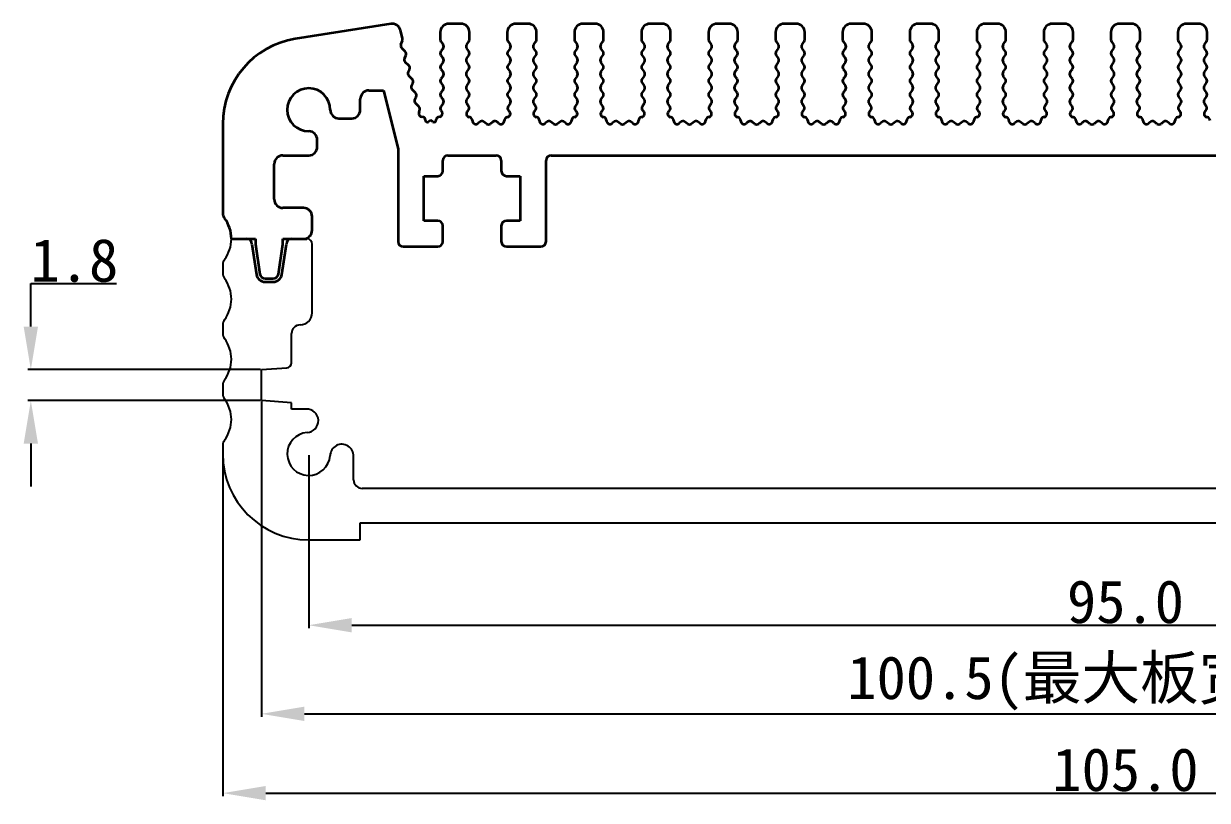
# Model space of a CAD drawing. Header units: inches. Extents: x -12 to 126, y -15 to 35.
# Drawn here: x -11.6 to 57.3, y -15.1 to 30 of the extents above; entities that cross this region are included whole.
import ezdxf

# ---------------------------------------------------------------- set-up
doc = ezdxf.new("R2010")
doc.units = ezdxf.units.IN
doc.header["$MEASUREMENT"] = 0
doc.layers.add('1', color=30, linetype='Continuous')
doc.layers.add('Visible (ISO)', color=7, linetype='Continuous', lineweight=35)
doc.styles.get("Standard").update_dxf_attribs({"font": 'simhei.ttf'})
doc.dimstyles.get("Standard").update_dxf_attribs({"dimtxt": 2.5, "dimasz": 2.5, "dimexe": 0.18, "dimexo": 0.0625, "dimgap": 0.09, "dimtad": 1, "dimtoh": 1, "dimdec": 1, "dimzin": 0, "dimdsep": 46, "dimtxsty": 'Standard', "dimcen": 0.09, "dimadec": 0, "dimazin": 0, "dimtfac": 1, "dimtdec": 1, "dimtofl": 0, "dimtmove": 0, "dimatfit": 3, "dimfxl": 1, "dimtolj": 1, "dimtzin": 0, "dimarcsym": 0})

# ---------------------------------------------------------------- blocks, each defined once
blk = doc.blocks.new('*D1')
at = {"color": 0, "lineweight": -2}
for p, q in [((0, 4.937), (0, -14.893)), ((105, 4.937), (105, -14.893)), ((2.5, -14.713), (102.5, -14.713))]:
    blk.add_line(p, q, dxfattribs=at)
at = {"color": 0}
for points in [[(2.5, -14.297), (2.5, -15.13), (0, -14.713)], [(102.5, -14.297), (102.5, -15.13), (105, -14.713)]]:
    blk.add_solid(points, dxfattribs=at)
at = {"layer": 'Defpoints', "color": 0}
for p in [(0, 5), (105, 5), (105, -14.713)]:
    blk.add_point(p, dxfattribs=at)
at = {"color": 0, "insert": (52.5, -13.359), "char_height": 2.5, "attachment_point": 5}
blk.add_mtext('\\A1;105.0', dxfattribs=at)
blk = doc.blocks.new('*D3')
at = {"layer": '1', "color": 0, "lineweight": -2}
for p, q in [((2.25, 8.038), (2.25, -10.285)), ((102.75, 8.038), (102.75, -10.285)), ((4.75, -10.105), (100.25, -10.105))]:
    blk.add_line(p, q, dxfattribs=at)
at = {"layer": '1', "color": 0}
for points in [[(4.75, -9.688), (4.75, -10.522), (2.25, -10.105)], [(100.25, -9.688), (100.25, -10.522), (102.75, -10.105)]]:
    blk.add_solid(points, dxfattribs=at)
at = {"layer": 'Defpoints', "color": 0}
for p in [(2.25, 8.1), (102.75, 8.1), (102.75, -10.105)]:
    blk.add_point(p, dxfattribs=at)
at = {"layer": '1', "color": 0, "insert": (52.5, -8.33), "char_height": 2.5, "attachment_point": 5}
blk.add_mtext('\\A1;100.5(最大板宽99.9)', dxfattribs=at)
blk = doc.blocks.new('*D5')
at = {"color": 0, "lineweight": -2}
for p, q in [((-11.16, 12.4), (-11.16, 14.9)), ((-11.16, 14.9), (-6.183, 14.9)), ((2.188, 9.9), (-11.34, 9.9)), ((2.188, 8.1), (-11.34, 8.1)), ((-11.16, 5.6), (-11.16, 3.1))]:
    blk.add_line(p, q, dxfattribs=at)
at = {"color": 0}
for points in [[(-11.577, 12.4), (-10.744, 12.4), (-11.16, 9.9)], [(-11.577, 5.6), (-10.744, 5.6), (-11.16, 8.1)]]:
    blk.add_solid(points, dxfattribs=at)
at = {"layer": 'Defpoints', "color": 0}
for p in [(-11.16, 9.9), (2.25, 9.9), (2.25, 8.1)]:
    blk.add_point(p, dxfattribs=at)
at = {"color": 0, "insert": (-8.627, 16.24), "char_height": 2.5, "attachment_point": 5}
blk.add_mtext('\\A1;1.8', dxfattribs=at)
blk = doc.blocks.new('*D10')
at = {"color": 0, "lineweight": -2}
for p, q in [((5, 4.938), (5, -5.134)), ((100, 4.938), (100, -5.134)), ((7.5, -4.954), (97.5, -4.954))]:
    blk.add_line(p, q, dxfattribs=at)
at = {"color": 0}
for points in [[(7.5, -4.538), (7.5, -5.371), (5, -4.954)], [(97.5, -4.538), (97.5, -5.371), (100, -4.954)]]:
    blk.add_solid(points, dxfattribs=at)
at = {"layer": 'Defpoints', "color": 0}
for p in [(5, 5), (100, 5), (100, -4.954)]:
    blk.add_point(p, dxfattribs=at)
at = {"color": 0, "insert": (52.5, -3.6), "char_height": 2.5, "attachment_point": 5}
blk.add_mtext('\\A1;95.0', dxfattribs=at)

msp = doc.modelspace()

# ---------------------------------------------------------------- linework, layer by layer
for p, q in [((5.2, 13.2), (5.2, 17.2)), ((0, 16), (0, 15.5)), ((0, 12.5), (0, 12)), ((4, 10.302), (4, 12)), ((2.25, 9.9), (3.721, 10.003)), ((2.25, 8.1), (2.25, 9.9)), ((0, 9), (0, 8.5)), ((4, 7.978), (2.25, 8.1)), ((4, 7.609), (4, 7.978)), ((4.852, 7.609), (4, 7.609)), ((0, 5.5), (0, 5)), ((7.609, 3.5), (7.609, 4.852)), ((96.891, 3), (8.109, 3)), ((8, 0), (8, 1)), ((8, 1), (97, 1)), ((5, 0), (8, 0))]:
    msp.add_line(p, q)
for centre, radius, start, end in [((-1.5, 17.5), 2, 323.1301, 360), ((4.9, 17.2), 0.3, 0, 90), ((0.5, 16), 0.5, 143.1301, 180), ((0.5, 15.5), 0.5, 180, 216.8699), ((-1.5, 14), 2, 323.1301, 36.8699), ((4.5, 13.2), 0.7, 270, 0), ((0.5, 12.5), 0.5, 143.1301, 180), ((4.5, 12), 0.5, 90, 180), ((0.5, 12), 0.5, 180, 216.8699), ((-1.5, 10.5), 2, 323.1301, 36.8699), ((3.7, 10.302), 0.3, 274, 0), ((0.5, 9), 0.5, 143.1301, 180), ((0.5, 8.5), 0.5, 180, 216.8699), ((-1.5, 7), 2, 323.1301, 36.8699), ((4.879, 6.928), 0.682, 272.26116, 92.26116), ((5, 5), 1.25, 94.31666, 355.68334), ((0.5, 5.5), 0.5, 143.1301, 180), ((6.928, 4.879), 0.682, 357.73884, 177.73884), ((5, 5), 5, 180, 270), ((8.109, 3.5), 0.5, 180, 270)]:
    msp.add_arc(centre, radius, start, end)
at = {"layer": 'Visible (ISO)'}
for p, q in [((9.771, 29.998), (4.218, 29.119)), ((10.455, 29.142), (10.335, 29.625)), ((13.85, 30), (13.15, 30)), ((17.75, 30), (17.05, 30)), ((21.65, 30), (20.95, 30)), ((25.55, 30), (24.85, 30)), ((29.45, 30), (28.75, 30)), ((33.35, 30), (32.65, 30)), ((37.25, 30), (36.55, 30)), ((41.15, 30), (40.45, 30)), ((45.05, 30), (44.35, 30)), ((48.95, 30), (48.25, 30)), ((52.85, 30), (52.15, 30)), ((56.75, 30), (56.05, 30)), ((10.362, 28.804), (10.447, 29.02)), ((12.65, 29.5), (12.65, 29.08)), ((12.69, 28.96), (12.81, 28.8)), ((14.19, 28.8), (14.31, 28.96)), ((14.35, 29.08), (14.35, 29.5)), ((16.55, 29.5), (16.55, 29.08)), ((16.59, 28.96), (16.71, 28.8)), ((18.09, 28.8), (18.21, 28.96)), ((18.25, 29.08), (18.25, 29.5)), ((20.45, 29.5), (20.45, 29.08)), ((20.49, 28.96), (20.61, 28.8)), ((21.99, 28.8), (22.11, 28.96)), ((22.15, 29.08), (22.15, 29.5)), ((24.35, 29.5), (24.35, 29.08)), ((24.39, 28.96), (24.51, 28.8)), ((25.89, 28.8), (26.01, 28.96)), ((26.05, 29.08), (26.05, 29.5)), ((28.25, 29.5), (28.25, 29.08)), ((28.29, 28.96), (28.41, 28.8)), ((29.79, 28.8), (29.91, 28.96)), ((29.95, 29.08), (29.95, 29.5)), ((32.15, 29.5), (32.15, 29.08)), ((32.19, 28.96), (32.31, 28.8)), ((33.69, 28.8), (33.81, 28.96)), ((33.85, 29.08), (33.85, 29.5)), ((36.05, 29.5), (36.05, 29.08)), ((36.09, 28.96), (36.21, 28.8)), ((37.59, 28.8), (37.71, 28.96)), ((37.75, 29.08), (37.75, 29.5)), ((39.95, 29.5), (39.95, 29.08)), ((39.99, 28.96), (40.11, 28.8)), ((41.49, 28.8), (41.61, 28.96)), ((41.65, 29.08), (41.65, 29.5)), ((43.85, 29.5), (43.85, 29.08)), ((43.89, 28.96), (44.01, 28.8)), ((45.39, 28.8), (45.51, 28.96)), ((45.55, 29.08), (45.55, 29.5)), ((47.75, 29.5), (47.75, 29.08)), ((47.79, 28.96), (47.91, 28.8)), ((49.29, 28.8), (49.41, 28.96)), ((49.45, 29.08), (49.45, 29.5)), ((51.65, 29.5), (51.65, 29.08)), ((51.69, 28.96), (51.81, 28.8)), ((53.19, 28.8), (53.31, 28.96)), ((53.35, 29.08), (53.35, 29.5)), ((55.55, 29.5), (55.55, 29.08)), ((55.59, 28.96), (55.71, 28.8)), ((57.09, 28.8), (57.21, 28.96)), ((57.25, 29.08), (57.25, 29.5)), ((10.615, 28.384), (10.408, 28.587)), ((12.81, 28.56), (12.69, 28.4)), ((14.31, 28.4), (14.19, 28.56)), ((16.71, 28.56), (16.59, 28.4)), ((18.21, 28.4), (18.09, 28.56)), ((20.61, 28.56), (20.49, 28.4)), ((22.11, 28.4), (21.99, 28.56)), ((24.51, 28.56), (24.39, 28.4)), ((26.01, 28.4), (25.89, 28.56)), ((28.41, 28.56), (28.29, 28.4)), ((29.91, 28.4), (29.79, 28.56)), ((32.31, 28.56), (32.19, 28.4)), ((33.81, 28.4), (33.69, 28.56)), ((36.21, 28.56), (36.09, 28.4)), ((37.71, 28.4), (37.59, 28.56)), ((40.11, 28.56), (39.99, 28.4)), ((41.61, 28.4), (41.49, 28.56)), ((44.01, 28.56), (43.89, 28.4)), ((45.51, 28.4), (45.39, 28.56)), ((47.91, 28.56), (47.79, 28.4)), ((49.41, 28.4), (49.29, 28.56)), ((51.81, 28.56), (51.69, 28.4)), ((53.31, 28.4), (53.19, 28.56)), ((55.71, 28.56), (55.59, 28.4)), ((57.21, 28.4), (57.09, 28.56)), ((10.581, 28.012), (10.653, 28.148)), ((10.815, 27.584), (10.619, 27.776)), ((12.69, 28.16), (12.81, 28)), ((12.81, 27.76), (12.69, 27.6)), ((14.19, 28), (14.31, 28.16)), ((14.31, 27.6), (14.19, 27.76)), ((16.59, 28.16), (16.71, 28)), ((16.71, 27.76), (16.59, 27.6)), ((18.09, 28), (18.21, 28.16)), ((18.21, 27.6), (18.09, 27.76)), ((20.49, 28.16), (20.61, 28)), ((20.61, 27.76), (20.49, 27.6)), ((21.99, 28), (22.11, 28.16)), ((22.11, 27.6), (21.99, 27.76)), ((24.39, 28.16), (24.51, 28)), ((24.51, 27.76), (24.39, 27.6)), ((25.89, 28), (26.01, 28.16)), ((26.01, 27.6), (25.89, 27.76)), ((28.29, 28.16), (28.41, 28)), ((28.41, 27.76), (28.29, 27.6)), ((29.79, 28), (29.91, 28.16)), ((29.91, 27.6), (29.79, 27.76)), ((32.19, 28.16), (32.31, 28)), ((32.31, 27.76), (32.19, 27.6)), ((33.69, 28), (33.81, 28.16)), ((33.81, 27.6), (33.69, 27.76)), ((36.09, 28.16), (36.21, 28)), ((36.21, 27.76), (36.09, 27.6)), ((37.59, 28), (37.71, 28.16)), ((37.71, 27.6), (37.59, 27.76)), ((39.99, 28.16), (40.11, 28)), ((40.11, 27.76), (39.99, 27.6)), ((41.49, 28), (41.61, 28.16)), ((41.61, 27.6), (41.49, 27.76)), ((43.89, 28.16), (44.01, 28)), ((44.01, 27.76), (43.89, 27.6)), ((45.39, 28), (45.51, 28.16)), ((45.51, 27.6), (45.39, 27.76)), ((47.79, 28.16), (47.91, 28)), ((47.91, 27.76), (47.79, 27.6)), ((49.29, 28), (49.41, 28.16)), ((49.41, 27.6), (49.29, 27.76)), ((51.69, 28.16), (51.81, 28)), ((51.81, 27.76), (51.69, 27.6)), ((53.19, 28), (53.31, 28.16)), ((53.31, 27.6), (53.19, 27.76)), ((55.59, 28.16), (55.71, 28)), ((55.71, 27.76), (55.59, 27.6)), ((57.09, 28), (57.21, 28.16)), ((57.21, 27.6), (57.09, 27.76)), ((10.781, 27.212), (10.852, 27.348)), ((11.014, 26.784), (10.818, 26.976)), ((12.69, 27.36), (12.81, 27.2)), ((12.81, 26.96), (12.69, 26.8)), ((14.19, 27.2), (14.31, 27.36)), ((14.31, 26.8), (14.19, 26.96)), ((16.59, 27.36), (16.71, 27.2)), ((16.71, 26.96), (16.59, 26.8)), ((18.09, 27.2), (18.21, 27.36)), ((18.21, 26.8), (18.09, 26.96)), ((20.49, 27.36), (20.61, 27.2)), ((20.61, 26.96), (20.49, 26.8)), ((21.99, 27.2), (22.11, 27.36)), ((22.11, 26.8), (21.99, 26.96)), ((24.39, 27.36), (24.51, 27.2)), ((24.51, 26.96), (24.39, 26.8)), ((25.89, 27.2), (26.01, 27.36)), ((26.01, 26.8), (25.89, 26.96)), ((28.29, 27.36), (28.41, 27.2)), ((28.41, 26.96), (28.29, 26.8)), ((29.79, 27.2), (29.91, 27.36)), ((29.91, 26.8), (29.79, 26.96)), ((32.19, 27.36), (32.31, 27.2)), ((32.31, 26.96), (32.19, 26.8)), ((33.69, 27.2), (33.81, 27.36)), ((33.81, 26.8), (33.69, 26.96)), ((36.09, 27.36), (36.21, 27.2)), ((36.21, 26.96), (36.09, 26.8)), ((37.59, 27.2), (37.71, 27.36)), ((37.71, 26.8), (37.59, 26.96)), ((39.99, 27.36), (40.11, 27.2)), ((40.11, 26.96), (39.99, 26.8)), ((41.49, 27.2), (41.61, 27.36)), ((41.61, 26.8), (41.49, 26.96)), ((43.89, 27.36), (44.01, 27.2)), ((44.01, 26.96), (43.89, 26.8)), ((45.39, 27.2), (45.51, 27.36)), ((45.51, 26.8), (45.39, 26.96)), ((47.79, 27.36), (47.91, 27.2)), ((47.91, 26.96), (47.79, 26.8)), ((49.29, 27.2), (49.41, 27.36)), ((49.41, 26.8), (49.29, 26.96)), ((51.69, 27.36), (51.81, 27.2)), ((51.81, 26.96), (51.69, 26.8)), ((53.19, 27.2), (53.31, 27.36)), ((53.31, 26.8), (53.19, 26.96)), ((55.59, 27.36), (55.71, 27.2)), ((55.71, 26.96), (55.59, 26.8)), ((57.09, 27.2), (57.21, 27.36)), ((57.21, 26.8), (57.09, 26.96)), ((10.98, 26.412), (11.052, 26.548)), ((11.214, 25.984), (11.017, 26.176)), ((12.69, 26.56), (12.81, 26.4)), ((12.81, 26.16), (12.69, 26)), ((14.19, 26.4), (14.31, 26.56)), ((14.31, 26), (14.19, 26.16)), ((16.59, 26.56), (16.71, 26.4)), ((16.71, 26.16), (16.59, 26)), ((18.09, 26.4), (18.21, 26.56)), ((18.21, 26), (18.09, 26.16)), ((20.49, 26.56), (20.61, 26.4)), ((20.61, 26.16), (20.49, 26)), ((21.99, 26.4), (22.11, 26.56)), ((22.11, 26), (21.99, 26.16)), ((24.39, 26.56), (24.51, 26.4)), ((24.51, 26.16), (24.39, 26)), ((25.89, 26.4), (26.01, 26.56)), ((26.01, 26), (25.89, 26.16)), ((28.29, 26.56), (28.41, 26.4)), ((28.41, 26.16), (28.29, 26)), ((29.79, 26.4), (29.91, 26.56)), ((29.91, 26), (29.79, 26.16)), ((32.19, 26.56), (32.31, 26.4)), ((32.31, 26.16), (32.19, 26)), ((33.69, 26.4), (33.81, 26.56)), ((33.81, 26), (33.69, 26.16)), ((36.09, 26.56), (36.21, 26.4)), ((36.21, 26.16), (36.09, 26)), ((37.59, 26.4), (37.71, 26.56)), ((37.71, 26), (37.59, 26.16)), ((39.99, 26.56), (40.11, 26.4)), ((40.11, 26.16), (39.99, 26)), ((41.49, 26.4), (41.61, 26.56)), ((41.61, 26), (41.49, 26.16)), ((43.89, 26.56), (44.01, 26.4)), ((44.01, 26.16), (43.89, 26)), ((45.39, 26.4), (45.51, 26.56)), ((45.51, 26), (45.39, 26.16)), ((47.79, 26.56), (47.91, 26.4)), ((47.91, 26.16), (47.79, 26)), ((49.29, 26.4), (49.41, 26.56)), ((49.41, 26), (49.29, 26.16)), ((51.69, 26.56), (51.81, 26.4)), ((51.81, 26.16), (51.69, 26)), ((53.19, 26.4), (53.31, 26.56)), ((53.31, 26), (53.19, 26.16)), ((55.59, 26.56), (55.71, 26.4)), ((55.71, 26.16), (55.59, 26)), ((57.09, 26.4), (57.21, 26.56)), ((57.21, 26), (57.09, 26.16)), ((8.002, 25), (8.002, 25.625)), ((8.502, 26.125), (9.352, 26.125)), ((9.352, 26.125), (10.2, 22.725)), ((11.18, 25.612), (11.251, 25.748)), ((12.69, 25.76), (12.81, 25.6)), ((14.19, 25.6), (14.31, 25.76)), ((16.59, 25.76), (16.71, 25.6)), ((18.09, 25.6), (18.21, 25.76)), ((20.49, 25.76), (20.61, 25.6)), ((21.99, 25.6), (22.11, 25.76)), ((24.39, 25.76), (24.51, 25.6)), ((25.89, 25.6), (26.01, 25.76)), ((28.29, 25.76), (28.41, 25.6)), ((29.79, 25.6), (29.91, 25.76)), ((32.19, 25.76), (32.31, 25.6)), ((33.69, 25.6), (33.81, 25.76)), ((36.09, 25.76), (36.21, 25.6)), ((37.59, 25.6), (37.71, 25.76)), ((39.99, 25.76), (40.11, 25.6)), ((41.49, 25.6), (41.61, 25.76)), ((43.89, 25.76), (44.01, 25.6)), ((45.39, 25.6), (45.51, 25.76)), ((47.79, 25.76), (47.91, 25.6)), ((49.29, 25.6), (49.41, 25.76)), ((51.69, 25.76), (51.81, 25.6)), ((53.19, 25.6), (53.31, 25.76)), ((55.59, 25.76), (55.71, 25.6)), ((57.09, 25.6), (57.21, 25.76)), ((11.413, 25.184), (11.217, 25.376)), ((11.417, 24.875), (11.451, 24.948)), ((12.81, 25.36), (12.69, 25.2)), ((12.69, 24.96), (12.733, 24.912)), ((14.296, 25.219), (14.19, 25.36)), ((14.232, 24.913), (14.277, 24.957)), ((16.71, 25.36), (16.604, 25.219)), ((16.623, 24.957), (16.668, 24.913)), ((18.196, 25.219), (18.09, 25.36)), ((18.132, 24.913), (18.177, 24.957)), ((20.61, 25.36), (20.504, 25.219)), ((20.523, 24.957), (20.568, 24.913)), ((22.096, 25.219), (21.99, 25.36)), ((22.032, 24.913), (22.077, 24.957)), ((24.51, 25.36), (24.404, 25.219)), ((24.423, 24.957), (24.468, 24.913)), ((25.996, 25.219), (25.89, 25.36)), ((25.932, 24.913), (25.977, 24.957)), ((28.41, 25.36), (28.304, 25.219)), ((28.323, 24.957), (28.368, 24.913)), ((29.896, 25.219), (29.79, 25.36)), ((29.832, 24.913), (29.877, 24.957)), ((32.31, 25.36), (32.204, 25.219)), ((32.223, 24.957), (32.268, 24.913)), ((33.796, 25.219), (33.69, 25.36)), ((33.732, 24.913), (33.777, 24.957)), ((36.21, 25.36), (36.104, 25.219)), ((36.123, 24.957), (36.168, 24.913)), ((37.696, 25.219), (37.59, 25.36)), ((37.632, 24.913), (37.677, 24.957)), ((40.11, 25.36), (40.004, 25.219)), ((40.023, 24.957), (40.068, 24.913)), ((41.596, 25.219), (41.49, 25.36)), ((41.532, 24.913), (41.577, 24.957)), ((44.01, 25.36), (43.904, 25.219)), ((43.923, 24.957), (43.968, 24.913)), ((45.496, 25.219), (45.39, 25.36)), ((45.432, 24.913), (45.477, 24.957)), ((47.91, 25.36), (47.804, 25.219)), ((47.823, 24.957), (47.868, 24.913)), ((49.396, 25.219), (49.29, 25.36)), ((49.332, 24.913), (49.377, 24.957)), ((51.81, 25.36), (51.704, 25.219)), ((51.723, 24.957), (51.768, 24.913)), ((53.296, 25.219), (53.19, 25.36)), ((53.232, 24.913), (53.277, 24.957)), ((55.71, 25.36), (55.604, 25.219)), ((55.623, 24.957), (55.668, 24.913)), ((57.196, 25.219), (57.09, 25.36)), ((57.132, 24.913), (57.177, 24.957)), ((0, 24.18), (0, 19)), ((6.75, 24.5), (7.502, 24.5)), ((11.668, 24.569), (11.551, 24.597)), ((11.781, 24.409), (11.782, 24.414)), ((12.1, 24.4), (11.973, 24.305)), ((12.224, 24.308), (12.1, 24.4)), ((12.415, 24.416), (12.415, 24.413)), ((12.621, 24.593), (12.531, 24.572)), ((14.361, 24.569), (14.33, 24.576)), ((14.928, 24.287), (14.853, 24.219)), ((15.33, 24.19), (15.183, 24.3)), ((15.717, 24.3), (15.57, 24.19)), ((16.047, 24.219), (15.972, 24.287)), ((16.57, 24.576), (16.539, 24.569)), ((18.261, 24.569), (18.23, 24.576)), ((18.828, 24.287), (18.753, 24.219)), ((19.23, 24.19), (19.083, 24.3)), ((19.617, 24.3), (19.47, 24.19)), ((19.947, 24.219), (19.872, 24.287)), ((20.47, 24.576), (20.439, 24.569)), ((22.161, 24.569), (22.13, 24.576)), ((22.728, 24.287), (22.653, 24.219)), ((23.13, 24.19), (22.983, 24.3)), ((23.517, 24.3), (23.37, 24.19)), ((23.847, 24.219), (23.772, 24.287)), ((24.37, 24.576), (24.339, 24.569)), ((26.061, 24.569), (26.03, 24.576)), ((26.628, 24.287), (26.553, 24.219)), ((27.03, 24.19), (26.883, 24.3)), ((27.417, 24.3), (27.27, 24.19)), ((27.747, 24.219), (27.672, 24.287)), ((28.27, 24.576), (28.239, 24.569)), ((29.961, 24.569), (29.93, 24.576)), ((30.528, 24.287), (30.453, 24.219)), ((30.93, 24.19), (30.783, 24.3)), ((31.317, 24.3), (31.17, 24.19)), ((31.647, 24.219), (31.572, 24.287)), ((32.17, 24.576), (32.139, 24.569)), ((33.861, 24.569), (33.83, 24.576)), ((34.428, 24.287), (34.353, 24.219)), ((34.83, 24.19), (34.683, 24.3)), ((35.217, 24.3), (35.07, 24.19)), ((35.547, 24.219), (35.472, 24.287)), ((36.07, 24.576), (36.039, 24.569)), ((37.761, 24.569), (37.73, 24.576)), ((38.328, 24.287), (38.253, 24.219)), ((38.73, 24.19), (38.583, 24.3)), ((39.117, 24.3), (38.97, 24.19)), ((39.447, 24.219), (39.372, 24.287)), ((39.97, 24.576), (39.939, 24.569)), ((41.661, 24.569), (41.63, 24.576)), ((42.228, 24.287), (42.153, 24.219)), ((42.63, 24.19), (42.483, 24.3)), ((43.017, 24.3), (42.87, 24.19)), ((43.347, 24.219), (43.272, 24.287)), ((43.87, 24.576), (43.839, 24.569)), ((45.561, 24.569), (45.53, 24.576)), ((46.128, 24.287), (46.053, 24.219)), ((46.53, 24.19), (46.383, 24.3)), ((46.917, 24.3), (46.77, 24.19)), ((47.247, 24.219), (47.172, 24.287)), ((47.77, 24.576), (47.739, 24.569)), ((49.461, 24.569), (49.43, 24.576)), ((50.028, 24.287), (49.953, 24.219)), ((50.43, 24.19), (50.283, 24.3)), ((50.817, 24.3), (50.67, 24.19)), ((51.147, 24.219), (51.072, 24.287)), ((51.67, 24.576), (51.639, 24.569)), ((53.361, 24.569), (53.33, 24.576)), ((53.928, 24.287), (53.853, 24.219)), ((54.33, 24.19), (54.183, 24.3)), ((54.717, 24.3), (54.57, 24.19)), ((55.047, 24.219), (54.972, 24.287)), ((55.57, 24.576), (55.539, 24.569)), ((57.261, 24.569), (57.23, 24.576)), ((5.5, 22.85), (5.5, 23.25)), ((10.2, 22.725), (10.2, 17.35)), ((3.5, 22.35), (5, 22.35)), ((12.8, 21.45), (12.8, 22.05)), ((13.1, 22.35), (15.9, 22.35)), ((16.2, 22.05), (16.2, 21.45)), ((18.8, 17.35), (18.8, 22.05)), ((19.1, 22.35), (85.9, 22.35)), ((3, 19.8), (3, 21.85)), ((11.7, 18.55), (11.7, 21.15)), ((11.7, 21.15), (12.5, 21.15)), ((16.5, 21.15), (17.3, 21.15)), ((17.3, 21.15), (17.3, 18.55)), ((4.7, 19.3), (3.5, 19.3)), ((5.2, 18), (5.2, 18.8)), ((12.5, 18.55), (11.7, 18.55)), ((12.8, 17.35), (12.8, 18.25)), ((16.2, 18.25), (16.2, 17.35)), ((17.3, 18.55), (16.5, 18.55)), ((0.5, 17.5), (1.9, 17.5)), ((0.5, 17.5), (1.4, 17.5)), ((1.9, 17.5), (1.9, 17.2)), ((3.5, 17.2), (3.5, 17.5)), ((3.5, 17.5), (4.7, 17.5)), ((4, 17.5), (4.9, 17.5)), ((1.7, 17.2), (1.7, 17.185)), ((1.7, 17.185), (1.964, 15.426)), ((1.9, 17.2), (2.162, 15.455)), ((3.238, 15.455), (3.5, 17.2)), ((3.436, 15.426), (3.7, 17.185)), ((3.7, 17.185), (3.7, 17.2)), ((10.5, 17.05), (12.5, 17.05)), ((16.5, 17.05), (18.5, 17.05)), ((2.458, 15.2), (2.942, 15.2)), ((2.458, 15), (2.942, 15))]:
    msp.add_line(p, q, dxfattribs=at)
for centre, radius, start, end in [((9.85, 29.504), 0.5, 14, 99), ((13.15, 29.5), 0.5, 90, 180), ((13.85, 29.5), 0.5, 360, 90), ((17.05, 29.5), 0.5, 90, 180), ((17.75, 29.5), 0.5, 360, 90), ((20.95, 29.5), 0.5, 90, 180), ((21.65, 29.5), 0.5, 360, 90), ((24.85, 29.5), 0.5, 90, 180), ((25.55, 29.5), 0.5, 360, 90), ((28.75, 29.5), 0.5, 90, 180), ((29.45, 29.5), 0.5, 360, 90), ((32.65, 29.5), 0.5, 90, 180), ((33.35, 29.5), 0.5, 360, 90), ((36.55, 29.5), 0.5, 90, 180), ((37.25, 29.5), 0.5, 360, 90), ((40.45, 29.5), 0.5, 90, 180), ((41.15, 29.5), 0.5, 360, 90), ((44.35, 29.5), 0.5, 90, 180), ((45.05, 29.5), 0.5, 360, 90), ((48.25, 29.5), 0.5, 90, 180), ((48.95, 29.5), 0.5, 360, 90), ((52.15, 29.5), 0.5, 90, 180), ((52.85, 29.5), 0.5, 360, 90), ((56.05, 29.5), 0.5, 90, 180), ((56.75, 29.5), 0.5, 360, 90), ((5, 24.18), 5, 99, 180), ((10.261, 29.094), 0.2, 338.45562, 14), ((12.85, 29.08), 0.2, 180, 216.8699), ((14.15, 29.08), 0.2, 323.1301, 0), ((16.75, 29.08), 0.2, 180, 216.8699), ((18.05, 29.08), 0.2, 323.1301, 360), ((20.65, 29.08), 0.2, 180, 216.8699), ((21.95, 29.08), 0.2, 323.1301, 360), ((24.55, 29.08), 0.2, 180, 216.8699), ((25.85, 29.08), 0.2, 323.1301, 0), ((28.45, 29.08), 0.2, 180, 216.8699), ((29.75, 29.08), 0.2, 323.1301, 360), ((32.35, 29.08), 0.2, 180, 216.8699), ((33.65, 29.08), 0.2, 323.1301, 360), ((36.25, 29.08), 0.2, 180, 216.8699), ((37.55, 29.08), 0.2, 323.1301, 0), ((40.15, 29.08), 0.2, 180, 216.8699), ((41.45, 29.08), 0.2, 323.1301, 360), ((44.05, 29.08), 0.2, 180, 216.8699), ((45.35, 29.08), 0.2, 323.1301, 0), ((47.95, 29.08), 0.2, 180, 216.8699), ((49.25, 29.08), 0.2, 323.1301, 0), ((51.85, 29.08), 0.2, 180, 216.8699), ((53.15, 29.08), 0.2, 323.1301, 0), ((55.75, 29.08), 0.2, 180, 216.8699), ((57.05, 29.08), 0.2, 323.1301, 0), ((10.548, 28.73), 0.2, 158.45562, 225.63145), ((10.476, 28.241), 0.2, 332.362, 45.63145), ((12.85, 28.28), 0.2, 143.1301, 216.8699), ((12.65, 28.68), 0.2, 323.1301, 36.8699), ((14.35, 28.68), 0.2, 143.1301, 216.8699), ((14.15, 28.28), 0.2, 323.1301, 36.8699), ((16.75, 28.28), 0.2, 143.1301, 216.8699), ((16.55, 28.68), 0.2, 323.1301, 36.8699), ((18.25, 28.68), 0.2, 143.1301, 216.8699), ((18.05, 28.28), 0.2, 323.1301, 36.8699), ((20.65, 28.28), 0.2, 143.1301, 216.8699), ((20.45, 28.68), 0.2, 323.1301, 36.8699), ((22.15, 28.68), 0.2, 143.1301, 216.8699), ((21.95, 28.28), 0.2, 323.1301, 36.8699), ((24.55, 28.28), 0.2, 143.1301, 216.8699), ((24.35, 28.68), 0.2, 323.1301, 36.8699), ((26.05, 28.68), 0.2, 143.1301, 216.8699), ((25.85, 28.28), 0.2, 323.1301, 36.8699), ((28.45, 28.28), 0.2, 143.1301, 216.8699), ((28.25, 28.68), 0.2, 323.1301, 36.8699), ((29.95, 28.68), 0.2, 143.1301, 216.8699), ((29.75, 28.28), 0.2, 323.1301, 36.8699), ((32.35, 28.28), 0.2, 143.1301, 216.8699), ((32.15, 28.68), 0.2, 323.1301, 36.8699), ((33.85, 28.68), 0.2, 143.1301, 216.8699), ((33.65, 28.28), 0.2, 323.1301, 36.8699), ((36.25, 28.28), 0.2, 143.1301, 216.8699), ((36.05, 28.68), 0.2, 323.1301, 36.8699), ((37.75, 28.68), 0.2, 143.1301, 216.8699), ((37.55, 28.28), 0.2, 323.1301, 36.8699), ((40.15, 28.28), 0.2, 143.1301, 216.8699), ((39.95, 28.68), 0.2, 323.1301, 36.8699), ((41.65, 28.68), 0.2, 143.1301, 216.8699), ((41.45, 28.28), 0.2, 323.1301, 36.8699), ((44.05, 28.28), 0.2, 143.1301, 216.8699), ((43.85, 28.68), 0.2, 323.1301, 36.8699), ((45.55, 28.68), 0.2, 143.1301, 216.8699), ((45.35, 28.28), 0.2, 323.1301, 36.8699), ((47.95, 28.28), 0.2, 143.1301, 216.8699), ((47.75, 28.68), 0.2, 323.1301, 36.8699), ((49.45, 28.68), 0.2, 143.1301, 216.8699), ((49.25, 28.28), 0.2, 323.1301, 36.8699), ((51.85, 28.28), 0.2, 143.1301, 216.8699), ((51.65, 28.68), 0.2, 323.1301, 36.8699), ((53.35, 28.68), 0.2, 143.1301, 216.8699), ((53.15, 28.28), 0.2, 323.1301, 36.8699), ((55.75, 28.28), 0.2, 143.1301, 216.8699), ((55.55, 28.68), 0.2, 323.1301, 36.8699), ((57.25, 28.68), 0.2, 143.1301, 216.8699), ((57.05, 28.28), 0.2, 323.1301, 36.8699), ((10.758, 27.919), 0.2, 152.362, 225.63145), ((10.675, 27.441), 0.2, 332.362, 45.63145), ((12.85, 27.48), 0.2, 143.1301, 216.8699), ((12.65, 27.88), 0.2, 323.1301, 36.8699), ((14.35, 27.88), 0.2, 143.1301, 216.8699), ((14.15, 27.48), 0.2, 323.1301, 36.8699), ((16.75, 27.48), 0.2, 143.1301, 216.8699), ((16.55, 27.88), 0.2, 323.1301, 36.8699), ((18.25, 27.88), 0.2, 143.1301, 216.8699), ((18.05, 27.48), 0.2, 323.1301, 36.8699), ((20.65, 27.48), 0.2, 143.1301, 216.8699), ((20.45, 27.88), 0.2, 323.1301, 36.8699), ((22.15, 27.88), 0.2, 143.1301, 216.8699), ((21.95, 27.48), 0.2, 323.1301, 36.8699), ((24.55, 27.48), 0.2, 143.1301, 216.8699), ((24.35, 27.88), 0.2, 323.1301, 36.8699), ((26.05, 27.88), 0.2, 143.1301, 216.8699), ((25.85, 27.48), 0.2, 323.1301, 36.8699), ((28.45, 27.48), 0.2, 143.1301, 216.8699), ((28.25, 27.88), 0.2, 323.1301, 36.8699), ((29.95, 27.88), 0.2, 143.1301, 216.8699), ((29.75, 27.48), 0.2, 323.1301, 36.8699), ((32.35, 27.48), 0.2, 143.1301, 216.8699), ((32.15, 27.88), 0.2, 323.1301, 36.8699), ((33.85, 27.88), 0.2, 143.1301, 216.8699), ((33.65, 27.48), 0.2, 323.1301, 36.8699), ((36.25, 27.48), 0.2, 143.1301, 216.8699), ((36.05, 27.88), 0.2, 323.1301, 36.8699), ((37.75, 27.88), 0.2, 143.1301, 216.8699), ((37.55, 27.48), 0.2, 323.1301, 36.8699), ((40.15, 27.48), 0.2, 143.1301, 216.8699), ((39.95, 27.88), 0.2, 323.1301, 36.8699), ((41.65, 27.88), 0.2, 143.1301, 216.8699), ((41.45, 27.48), 0.2, 323.1301, 36.8699), ((44.05, 27.48), 0.2, 143.1301, 216.8699), ((43.85, 27.88), 0.2, 323.1301, 36.8699), ((45.55, 27.88), 0.2, 143.1301, 216.8699), ((45.35, 27.48), 0.2, 323.1301, 36.8699), ((47.95, 27.48), 0.2, 143.1301, 216.8699), ((47.75, 27.88), 0.2, 323.1301, 36.8699), ((49.45, 27.88), 0.2, 143.1301, 216.8699), ((49.25, 27.48), 0.2, 323.1301, 36.8699), ((51.85, 27.48), 0.2, 143.1301, 216.8699), ((51.65, 27.88), 0.2, 323.1301, 36.8699), ((53.35, 27.88), 0.2, 143.1301, 216.8699), ((53.15, 27.48), 0.2, 323.1301, 36.8699), ((55.75, 27.48), 0.2, 143.1301, 216.8699), ((55.55, 27.88), 0.2, 323.1301, 36.8699), ((57.25, 27.88), 0.2, 143.1301, 216.8699), ((57.05, 27.48), 0.2, 323.1301, 36.8699), ((10.958, 27.119), 0.2, 152.362, 225.63145), ((12.65, 27.08), 0.2, 323.1301, 36.8699), ((14.35, 27.08), 0.2, 143.1301, 216.8699), ((16.55, 27.08), 0.2, 323.1301, 36.8699), ((18.25, 27.08), 0.2, 143.1301, 216.8699), ((20.45, 27.08), 0.2, 323.1301, 36.8699), ((22.15, 27.08), 0.2, 143.1301, 216.8699), ((24.35, 27.08), 0.2, 323.1301, 36.8699), ((26.05, 27.08), 0.2, 143.1301, 216.8699), ((28.25, 27.08), 0.2, 323.1301, 36.8699), ((29.95, 27.08), 0.2, 143.1301, 216.8699), ((32.15, 27.08), 0.2, 323.1301, 36.8699), ((33.85, 27.08), 0.2, 143.1301, 216.8699), ((36.05, 27.08), 0.2, 323.1301, 36.8699), ((37.75, 27.08), 0.2, 143.1301, 216.8699), ((39.95, 27.08), 0.2, 323.1301, 36.8699), ((41.65, 27.08), 0.2, 143.1301, 216.8699), ((43.85, 27.08), 0.2, 323.1301, 36.8699), ((45.55, 27.08), 0.2, 143.1301, 216.8699), ((47.75, 27.08), 0.2, 323.1301, 36.8699), ((49.45, 27.08), 0.2, 143.1301, 216.8699), ((51.65, 27.08), 0.2, 323.1301, 36.8699), ((53.35, 27.08), 0.2, 143.1301, 216.8699), ((55.55, 27.08), 0.2, 323.1301, 36.8699), ((57.25, 27.08), 0.2, 143.1301, 216.8699), ((5, 25), 1.25, 360, 270), ((11.157, 26.319), 0.2, 152.362, 225.63145), ((10.874, 26.641), 0.2, 332.362, 45.63145), ((12.85, 26.68), 0.2, 143.1301, 216.8699), ((12.65, 26.28), 0.2, 323.1301, 36.8699), ((14.35, 26.28), 0.2, 143.1301, 216.8699), ((14.15, 26.68), 0.2, 323.1301, 36.8699), ((16.75, 26.68), 0.2, 143.1301, 216.8699), ((16.55, 26.28), 0.2, 323.1301, 36.8699), ((18.25, 26.28), 0.2, 143.1301, 216.8699), ((18.05, 26.68), 0.2, 323.1301, 36.8699), ((20.65, 26.68), 0.2, 143.1301, 216.8699), ((20.45, 26.28), 0.2, 323.1301, 36.8699), ((22.15, 26.28), 0.2, 143.1301, 216.8699), ((21.95, 26.68), 0.2, 323.1301, 36.8699), ((24.55, 26.68), 0.2, 143.1301, 216.8699), ((24.35, 26.28), 0.2, 323.1301, 36.8699), ((26.05, 26.28), 0.2, 143.1301, 216.8699), ((25.85, 26.68), 0.2, 323.1301, 36.8699), ((28.45, 26.68), 0.2, 143.1301, 216.8699), ((28.25, 26.28), 0.2, 323.1301, 36.8699), ((29.95, 26.28), 0.2, 143.1301, 216.8699), ((29.75, 26.68), 0.2, 323.1301, 36.8699), ((32.35, 26.68), 0.2, 143.1301, 216.8699), ((32.15, 26.28), 0.2, 323.1301, 36.8699), ((33.85, 26.28), 0.2, 143.1301, 216.8699), ((33.65, 26.68), 0.2, 323.1301, 36.8699), ((36.25, 26.68), 0.2, 143.1301, 216.8699), ((36.05, 26.28), 0.2, 323.1301, 36.8699), ((37.75, 26.28), 0.2, 143.1301, 216.8699), ((37.55, 26.68), 0.2, 323.1301, 36.8699), ((40.15, 26.68), 0.2, 143.1301, 216.8699), ((39.95, 26.28), 0.2, 323.1301, 36.8699), ((41.65, 26.28), 0.2, 143.1301, 216.8699), ((41.45, 26.68), 0.2, 323.1301, 36.8699), ((44.05, 26.68), 0.2, 143.1301, 216.8699), ((43.85, 26.28), 0.2, 323.1301, 36.8699), ((45.55, 26.28), 0.2, 143.1301, 216.8699), ((45.35, 26.68), 0.2, 323.1301, 36.8699), ((47.95, 26.68), 0.2, 143.1301, 216.8699), ((47.75, 26.28), 0.2, 323.1301, 36.8699), ((49.45, 26.28), 0.2, 143.1301, 216.8699), ((49.25, 26.68), 0.2, 323.1301, 36.8699), ((51.85, 26.68), 0.2, 143.1301, 216.8699), ((51.65, 26.28), 0.2, 323.1301, 36.8699), ((53.35, 26.28), 0.2, 143.1301, 216.8699), ((53.15, 26.68), 0.2, 323.1301, 36.8699), ((55.75, 26.68), 0.2, 143.1301, 216.8699), ((55.55, 26.28), 0.2, 323.1301, 36.8699), ((57.25, 26.28), 0.2, 143.1301, 216.8699), ((57.05, 26.68), 0.2, 323.1301, 36.8699), ((8.502, 25.625), 0.5, 90, 180), ((11.357, 25.519), 0.2, 152.362, 225.63145), ((11.074, 25.841), 0.2, 332.362, 45.63145), ((12.85, 25.88), 0.2, 143.1301, 216.8699), ((12.65, 25.48), 0.2, 323.1301, 36.8699), ((14.35, 25.48), 0.2, 143.1301, 216.8699), ((14.15, 25.88), 0.2, 323.1301, 36.8699), ((16.75, 25.88), 0.2, 143.1301, 216.8699), ((16.55, 25.48), 0.2, 323.1301, 36.8699), ((18.25, 25.48), 0.2, 143.1301, 216.8699), ((18.05, 25.88), 0.2, 323.1301, 36.8699), ((20.65, 25.88), 0.2, 143.1301, 216.8699), ((20.45, 25.48), 0.2, 323.1301, 36.8699), ((22.15, 25.48), 0.2, 143.1301, 216.8699), ((21.95, 25.88), 0.2, 323.1301, 36.8699), ((24.55, 25.88), 0.2, 143.1301, 216.8699), ((24.35, 25.48), 0.2, 323.1301, 36.8699), ((26.05, 25.48), 0.2, 143.1301, 216.8699), ((25.85, 25.88), 0.2, 323.1301, 36.8699), ((28.45, 25.88), 0.2, 143.1301, 216.8699), ((28.25, 25.48), 0.2, 323.1301, 36.8699), ((29.95, 25.48), 0.2, 143.1301, 216.8699), ((29.75, 25.88), 0.2, 323.1301, 36.8699), ((32.35, 25.88), 0.2, 143.1301, 216.8699), ((32.15, 25.48), 0.2, 323.1301, 36.8699), ((33.85, 25.48), 0.2, 143.1301, 216.8699), ((33.65, 25.88), 0.2, 323.1301, 36.8699), ((36.25, 25.88), 0.2, 143.1301, 216.8699), ((36.05, 25.48), 0.2, 323.1301, 36.8699), ((37.75, 25.48), 0.2, 143.1301, 216.8699), ((37.55, 25.88), 0.2, 323.1301, 36.8699), ((40.15, 25.88), 0.2, 143.1301, 216.8699), ((39.95, 25.48), 0.2, 323.1301, 36.8699), ((41.65, 25.48), 0.2, 143.1301, 216.8699), ((41.45, 25.88), 0.2, 323.1301, 36.8699), ((44.05, 25.88), 0.2, 143.1301, 216.8699), ((43.85, 25.48), 0.2, 323.1301, 36.8699), ((45.55, 25.48), 0.2, 143.1301, 216.8699), ((45.35, 25.88), 0.2, 323.1301, 36.8699), ((47.95, 25.88), 0.2, 143.1301, 216.8699), ((47.75, 25.48), 0.2, 323.1301, 36.8699), ((49.45, 25.48), 0.2, 143.1301, 216.8699), ((49.25, 25.88), 0.2, 323.1301, 36.8699), ((51.85, 25.88), 0.2, 143.1301, 216.8699), ((51.65, 25.48), 0.2, 323.1301, 36.8699), ((53.35, 25.48), 0.2, 143.1301, 216.8699), ((53.15, 25.88), 0.2, 323.1301, 36.8699), ((55.75, 25.88), 0.2, 143.1301, 216.8699), ((55.55, 25.48), 0.2, 323.1301, 36.8699), ((57.25, 25.48), 0.2, 143.1301, 216.8699), ((57.05, 25.88), 0.2, 323.1301, 36.8699), ((6.75, 25), 0.5, 180, 270), ((7.502, 25), 0.5, 270, 0), ((11.599, 24.791), 0.2, 155.44749, 256.25804), ((11.273, 25.041), 0.2, 332.362, 45.63145), ((12.576, 24.788), 0.2, 283.13766, 38.3484), ((12.85, 25.08), 0.2, 143.1301, 216.8699), ((14.373, 24.771), 0.2, 134.85358, 257.71098), ((14.136, 25.099), 0.2, 314.85358, 36.8699), ((16.764, 25.099), 0.2, 143.1301, 225.14642), ((16.527, 24.771), 0.2, 282.28902, 45.14642), ((18.273, 24.771), 0.2, 134.85358, 257.71098), ((18.036, 25.099), 0.2, 314.85358, 36.8699), ((20.664, 25.099), 0.2, 143.1301, 225.14642), ((20.427, 24.771), 0.2, 282.28902, 45.14642), ((22.173, 24.771), 0.2, 134.85358, 257.71098), ((21.936, 25.099), 0.2, 314.85358, 36.8699), ((24.564, 25.099), 0.2, 143.1301, 225.14642), ((24.327, 24.771), 0.2, 282.28902, 45.14642), ((26.073, 24.771), 0.2, 134.85358, 257.71098), ((25.836, 25.099), 0.2, 314.85358, 36.8699), ((28.464, 25.099), 0.2, 143.1301, 225.14642), ((28.227, 24.771), 0.2, 282.28902, 45.14642), ((29.973, 24.771), 0.2, 134.85358, 257.71098), ((29.736, 25.099), 0.2, 314.85358, 36.8699), ((32.364, 25.099), 0.2, 143.1301, 225.14642), ((32.127, 24.771), 0.2, 282.28902, 45.14642), ((33.873, 24.771), 0.2, 134.85358, 257.71098), ((33.636, 25.099), 0.2, 314.85358, 36.8699), ((36.264, 25.099), 0.2, 143.1301, 225.14642), ((36.027, 24.771), 0.2, 282.28902, 45.14642), ((37.773, 24.771), 0.2, 134.85358, 257.71098), ((37.536, 25.099), 0.2, 314.85358, 36.8699), ((40.164, 25.099), 0.2, 143.1301, 225.14642), ((39.927, 24.771), 0.2, 282.28902, 45.14642), ((41.673, 24.771), 0.2, 134.85358, 257.71098), ((41.436, 25.099), 0.2, 314.85358, 36.8699), ((44.064, 25.099), 0.2, 143.1301, 225.14642), ((43.827, 24.771), 0.2, 282.28902, 45.14642), ((45.573, 24.771), 0.2, 134.85358, 257.71098), ((45.336, 25.099), 0.2, 314.85358, 36.8699), ((47.964, 25.099), 0.2, 143.1301, 225.14642), ((47.727, 24.771), 0.2, 282.28902, 45.14642), ((49.473, 24.771), 0.2, 134.85358, 257.71098), ((49.236, 25.099), 0.2, 314.85358, 36.8699), ((51.864, 25.099), 0.2, 143.1301, 225.14642), ((51.627, 24.771), 0.2, 282.28902, 45.14642), ((53.373, 24.771), 0.2, 134.85358, 257.71098), ((53.136, 25.099), 0.2, 314.85358, 36.8699), ((55.764, 25.099), 0.2, 143.1301, 225.14642), ((55.527, 24.771), 0.2, 282.28902, 45.14642), ((57.273, 24.771), 0.2, 134.85358, 257.71098), ((57.036, 25.099), 0.2, 314.85358, 36.8699), ((11.632, 24.423), 0.15, 356.60122, 76.25804), ((11.901, 24.402), 0.12, 176.60122, 306.59124), ((12.296, 24.405), 0.12, 233.63445, 3.78953), ((12.565, 24.426), 0.15, 103.13766, 183.78953), ((14.318, 24.374), 0.2, 358.96284, 77.71098), ((14.718, 24.366), 0.2, 178.96284, 312.59413), ((15.063, 24.14), 0.2, 53.1301, 132.59413), ((15.45, 24.35), 0.2, 233.1301, 306.8699), ((15.837, 24.14), 0.2, 47.40587, 126.8699), ((16.182, 24.366), 0.2, 227.40587, 1.03716), ((16.582, 24.374), 0.2, 102.28902, 181.03716), ((18.218, 24.374), 0.2, 358.96284, 77.71098), ((18.618, 24.366), 0.2, 178.96284, 312.59413), ((18.963, 24.14), 0.2, 53.1301, 132.59413), ((19.35, 24.35), 0.2, 233.1301, 306.8699), ((19.737, 24.14), 0.2, 47.40587, 126.8699), ((20.082, 24.366), 0.2, 227.40587, 1.03716), ((20.482, 24.374), 0.2, 102.28902, 181.03716), ((22.118, 24.374), 0.2, 358.96284, 77.71098), ((22.518, 24.366), 0.2, 178.96284, 312.59413), ((22.863, 24.14), 0.2, 53.1301, 132.59413), ((23.25, 24.35), 0.2, 233.1301, 306.8699), ((23.637, 24.14), 0.2, 47.40587, 126.8699), ((23.982, 24.366), 0.2, 227.40587, 1.03716), ((24.382, 24.374), 0.2, 102.28902, 181.03716), ((26.018, 24.374), 0.2, 358.96284, 77.71098), ((26.418, 24.366), 0.2, 178.96284, 312.59413), ((26.763, 24.14), 0.2, 53.1301, 132.59413), ((27.15, 24.35), 0.2, 233.1301, 306.8699), ((27.537, 24.14), 0.2, 47.40587, 126.8699), ((27.882, 24.366), 0.2, 227.40587, 1.03716), ((28.282, 24.374), 0.2, 102.28902, 181.03716), ((29.918, 24.374), 0.2, 358.96284, 77.71098), ((30.318, 24.366), 0.2, 178.96284, 312.59413), ((30.663, 24.14), 0.2, 53.1301, 132.59413), ((31.05, 24.35), 0.2, 233.1301, 306.8699), ((31.437, 24.14), 0.2, 47.40587, 126.8699), ((31.782, 24.366), 0.2, 227.40587, 1.03716), ((32.182, 24.374), 0.2, 102.28902, 181.03716), ((33.818, 24.374), 0.2, 358.96284, 77.71098), ((34.218, 24.366), 0.2, 178.96284, 312.59413), ((34.563, 24.14), 0.2, 53.1301, 132.59413), ((34.95, 24.35), 0.2, 233.1301, 306.8699), ((35.337, 24.14), 0.2, 47.40587, 126.8699), ((35.682, 24.366), 0.2, 227.40587, 1.03716), ((36.082, 24.374), 0.2, 102.28902, 181.03716), ((37.718, 24.374), 0.2, 358.96284, 77.71098), ((38.118, 24.366), 0.2, 178.96284, 312.59413), ((38.463, 24.14), 0.2, 53.1301, 132.59413), ((38.85, 24.35), 0.2, 233.1301, 306.8699), ((39.237, 24.14), 0.2, 47.40587, 126.8699), ((39.582, 24.366), 0.2, 227.40587, 1.03716), ((39.982, 24.374), 0.2, 102.28902, 181.03716), ((41.618, 24.374), 0.2, 358.96284, 77.71098), ((42.018, 24.366), 0.2, 178.96284, 312.59413), ((42.363, 24.14), 0.2, 53.1301, 132.59413), ((42.75, 24.35), 0.2, 233.1301, 306.8699), ((43.137, 24.14), 0.2, 47.40587, 126.8699), ((43.482, 24.366), 0.2, 227.40587, 1.03716), ((43.882, 24.374), 0.2, 102.28902, 181.03716), ((45.518, 24.374), 0.2, 358.96284, 77.71098), ((45.918, 24.366), 0.2, 178.96284, 312.59413), ((46.263, 24.14), 0.2, 53.1301, 132.59413), ((46.65, 24.35), 0.2, 233.1301, 306.8699), ((47.037, 24.14), 0.2, 47.40587, 126.8699), ((47.382, 24.366), 0.2, 227.40587, 1.03716), ((47.782, 24.374), 0.2, 102.28902, 181.03716), ((49.418, 24.374), 0.2, 358.96284, 77.71098), ((49.818, 24.366), 0.2, 178.96284, 312.59413), ((50.163, 24.14), 0.2, 53.1301, 132.59413), ((50.55, 24.35), 0.2, 233.1301, 306.8699), ((50.937, 24.14), 0.2, 47.40587, 126.8699), ((51.282, 24.366), 0.2, 227.40587, 1.03716), ((51.682, 24.374), 0.2, 102.28902, 181.03716), ((53.318, 24.374), 0.2, 358.96284, 77.71098), ((53.718, 24.366), 0.2, 178.96284, 312.59413), ((54.063, 24.14), 0.2, 53.1301, 132.59413), ((54.45, 24.35), 0.2, 233.1301, 306.8699), ((54.837, 24.14), 0.2, 47.40587, 126.8699), ((55.182, 24.366), 0.2, 227.40587, 1.03716), ((55.582, 24.374), 0.2, 102.28902, 181.03716), ((57.218, 24.374), 0.2, 358.96284, 77.71098), ((5, 23.25), 0.5, 360, 90), ((5, 22.85), 0.5, 270, 0), ((3.5, 21.85), 0.5, 90, 180), ((13.1, 22.05), 0.3, 90, 180), ((15.9, 22.05), 0.3, 360, 90), ((19.1, 22.05), 0.3, 90, 180), ((12.5, 21.45), 0.3, 270, 360), ((16.5, 21.45), 0.3, 180, 270), ((3.5, 19.8), 0.5, 180, 270), ((4.7, 18.8), 0.5, 360, 90), ((0.5, 19), 0.5, 180, 216.8699), ((-1.5, 17.5), 2, 360, 36.8699), ((4.7, 18), 0.5, 270, 0), ((12.5, 18.25), 0.3, 360, 90), ((16.5, 18.25), 0.3, 90, 180), ((1.4, 17.2), 0.3, 360, 90), ((4, 17.2), 0.3, 90, 180), ((10.5, 17.35), 0.3, 180, 270), ((12.5, 17.35), 0.3, 270, 360), ((16.5, 17.35), 0.3, 180, 270), ((18.5, 17.35), 0.3, 270, 360), ((2.458, 15.5), 0.5, 188.53077, 270), ((2.458, 15.5), 0.3, 188.53077, 270), ((2.942, 15.5), 0.3, 270, 351.46923), ((2.942, 15.5), 0.5, 270, 351.46923)]:
    msp.add_arc(centre, radius, start, end, dxfattribs=at)

# ---------------------------------------------------------------- dimensions: what is measured, and where the dimension line sits
dim = msp.add_linear_dim(base=(-11.16, 9.9), p1=(2.25, 8.1), p2=(2.25, 9.9), angle=90, dimstyle='Standard')
dim.commit()
dim.dimension.update_dxf_attribs({"geometry": '*D5', "text_midpoint": (-8.627, 16.24)})
for base, p1, p2, picture, middle in [((105, -14.713), (0, 5), (105, 5), '*D1', (52.5, -14.713)), ((100, -4.954), (5, 5), (100, 5), '*D10', (52.5, -4.954))]:
    dim = msp.add_linear_dim(base=base, p1=p1, p2=p2, dimstyle='Standard')
    dim.commit()
    dim.dimension.update_dxf_attribs({"geometry": picture, "text_midpoint": middle, "dimtype": 160})
at = {"layer": '1'}
dim = msp.add_linear_dim(base=(102.75, -10.105), p1=(2.25, 8.1), p2=(102.75, 8.1), text='<>(最大板宽99.9)', dimstyle='Standard', dxfattribs=at)
dim.commit()
dim.dimension.update_dxf_attribs({"geometry": '*D3', "text_midpoint": (52.5, -10.105), "dimtype": 160})

doc.saveas('drawing.dxf')
